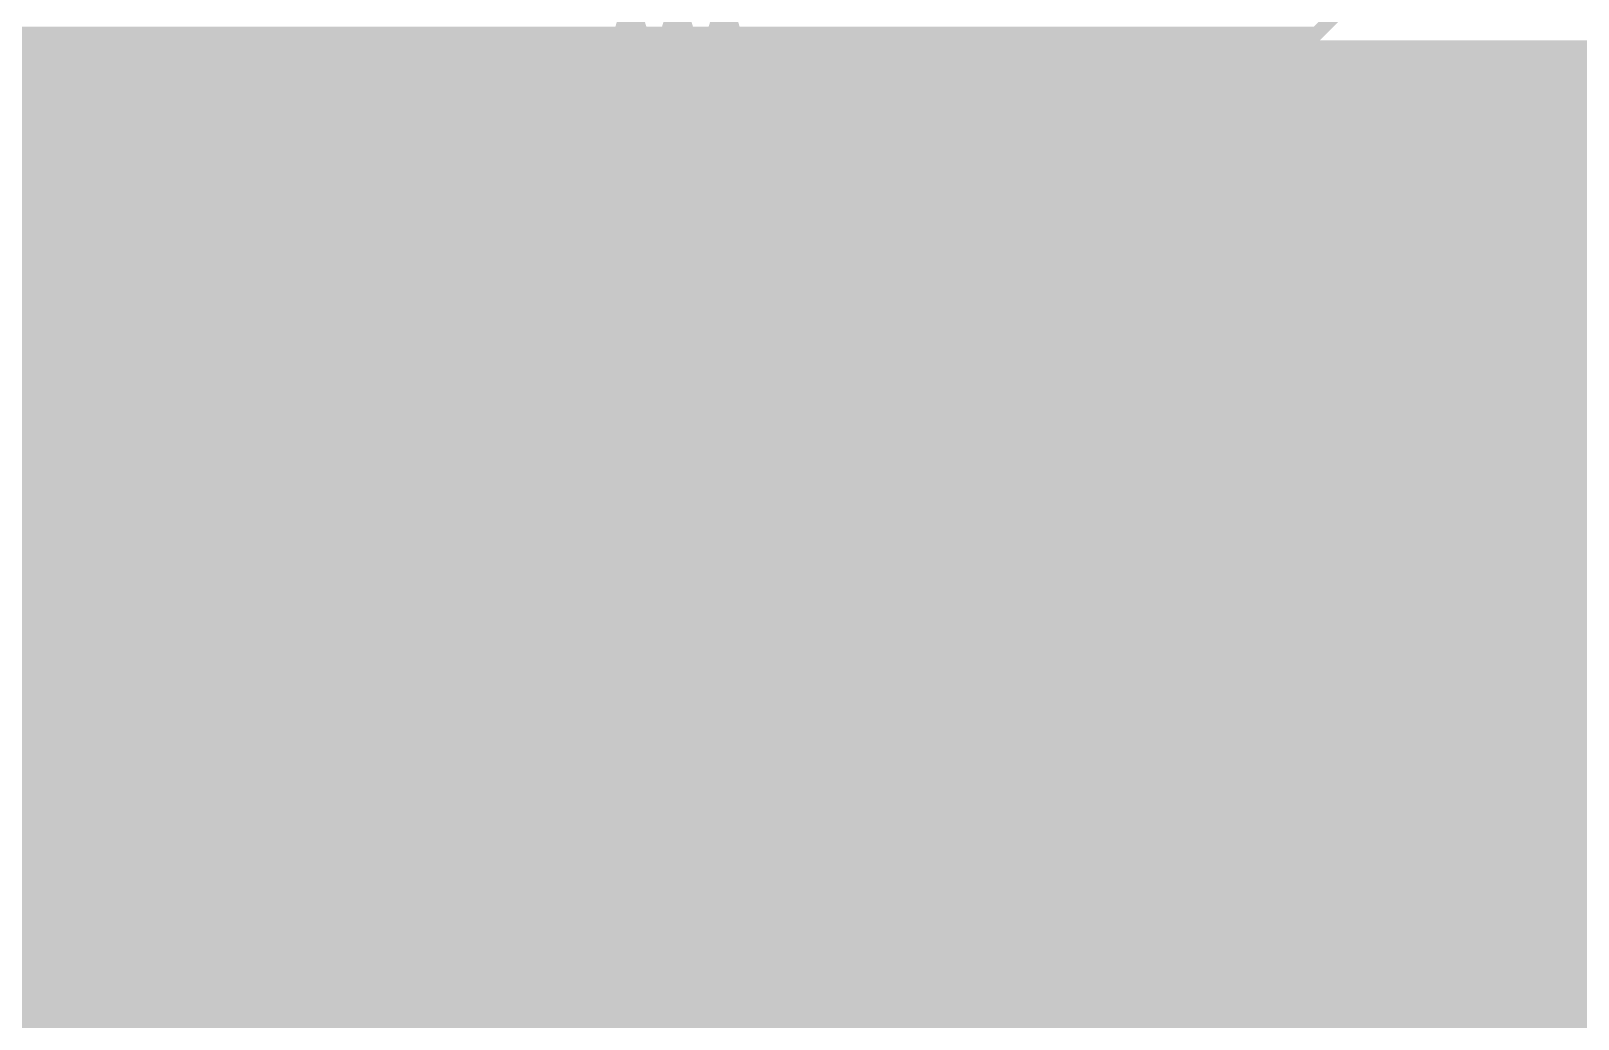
# Model space of a CAD drawing. Extents: x -10 to 131, y -93 to 209.
# Drawn here: x 10.04 to 32.8, y 176.38 to 190.92 of the extents above; entities that cross this region are included whole.
import ezdxf

# ---------------------------------------------------------------- set-up
doc = ezdxf.new("R2010")
doc.units = 0
doc.header["$MEASUREMENT"] = 0
for name, color, linetype in [('22-303-0_BOT', 2, 'CONTINUOUS'), ('22-303-0_DRL', 1, 'CONTINUOUS'), ('22-303-0_GND', 3, 'CONTINUOUS'), ('22-303-0_SST', 8, 'CONTINUOUS'), ('22-303-0_TOP', 15, 'CONTINUOUS')]:
    doc.layers.add(name, color=color, linetype=linetype)

msp = doc.modelspace()

# ---------------------------------------------------------------- linework, layer by layer
at = {"layer": '22-303-0_BOT', "const_width": 0.254}
for points in [[(84.074, 190.6524), (7.36346, 190.6524)], [(10.1092, 190.6524), (10.1092, 189.7761)], [(10.3378, 190.6524), (10.3378, 189.7761)], [(10.5664, 190.6524), (10.5664, 189.7761)], [(10.795, 190.6524), (10.795, 189.7761)], [(11.0236, 190.6524), (11.0236, 189.7761)], [(11.2522, 190.6524), (11.2522, 189.7761)], [(11.4808, 190.6524), (11.4808, 189.7761)], [(11.7094, 190.6524), (11.7094, 189.7761)], [(11.938, 190.6524), (11.938, 189.7761)], [(12.1666, 190.6524), (12.1666, 189.7761)], [(12.3952, 190.6524), (12.3952, 189.7761)], [(12.6238, 190.6524), (12.6238, 189.7761)], [(12.8524, 190.6524), (12.8524, 189.7761)], [(13.081, 190.6524), (13.081, 189.7761)], [(13.3096, 190.6524), (13.3096, 189.7761)], [(13.5382, 190.6524), (13.5382, 189.7761)], [(13.7668, 190.6524), (13.7668, 189.7761)], [(13.9954, 190.6524), (13.9954, 189.7761)], [(14.224, 190.6524), (14.224, 189.7761)], [(14.4526, 190.6524), (14.4526, 189.7761)], [(14.6812, 190.6524), (14.6812, 189.7761)], [(14.9098, 190.6524), (14.9098, 189.7761)], [(15.1384, 190.6524), (15.1384, 189.7761)], [(15.367, 190.6524), (15.367, 189.7761)], [(15.5956, 190.6524), (15.5956, 189.7761)], [(15.8242, 190.6524), (15.8242, 189.7761)], [(16.0528, 190.6524), (16.0528, 189.7761)], [(16.2814, 190.6524), (16.2814, 189.7761)], [(16.51, 190.6524), (16.51, 189.7761)], [(16.7386, 190.6524), (16.7386, 189.7761)], [(16.9672, 190.6524), (16.9672, 189.7761)], [(17.1958, 190.6524), (17.1958, 189.7761)], [(17.4244, 190.6524), (17.4244, 189.7761)], [(17.653, 190.6524), (17.653, 189.7761)], [(17.8816, 190.6524), (17.8816, 189.7761)], [(18.1102, 190.6524), (18.1102, 189.7761)], [(18.3388, 190.6524), (18.3388, 189.7761)], [(18.5674, 190.6524), (18.5674, 189.7761)], [(18.796, 190.6524), (18.796, 189.7761)], [(19.0246, 190.6524), (19.0246, 189.7761)], [(19.2532, 190.6524), (19.2532, 189.7761)], [(19.4818, 190.6524), (19.4818, 189.7761)], [(19.7104, 190.6524), (19.7104, 189.7761)], [(19.939, 190.6524), (19.939, 189.7761)], [(20.1676, 190.6524), (20.1676, 189.7761)], [(20.3962, 190.6524), (20.3962, 189.7761)], [(20.6248, 190.6524), (20.6248, 189.7761)], [(20.8534, 190.6524), (20.8534, 189.7761)], [(21.082, 190.6524), (21.082, 189.7761)], [(21.3106, 190.6524), (21.3106, 189.7761)], [(21.5392, 190.6524), (21.5392, 189.7761)], [(21.7678, 190.6524), (21.7678, 189.7761)], [(21.9964, 190.6524), (21.9964, 189.7761)], [(22.225, 190.6524), (22.225, 189.7761)], [(22.4536, 190.6524), (22.4536, 189.7761)], [(22.6822, 190.6524), (22.6822, 189.7761)], [(22.9108, 190.6524), (22.9108, 189.7761)], [(23.1394, 190.6524), (23.1394, 189.7761)], [(23.368, 190.6524), (23.368, 189.7761)], [(23.5966, 190.6524), (23.5966, 189.7761)], [(23.8252, 190.6524), (23.8252, 189.7761)], [(24.0538, 190.6524), (24.0538, 189.7761)], [(24.2824, 190.6524), (24.2824, 189.7761)], [(24.511, 190.6524), (24.511, 189.7761)], [(24.7396, 190.6524), (24.7396, 189.7761)], [(24.9682, 190.6524), (24.9682, 189.7761)], [(25.1968, 190.6524), (25.1968, 189.7761)], [(25.4254, 190.6524), (25.4254, 189.7761)], [(25.654, 190.6524), (25.654, 189.7761)], [(25.8826, 190.6524), (25.8826, 189.7761)], [(26.1112, 190.6524), (26.1112, 189.7761)], [(26.3398, 190.6524), (26.3398, 189.7761)], [(26.5684, 190.6524), (26.5684, 189.7761)], [(26.797, 190.6524), (26.797, 189.7761)], [(27.0256, 190.6524), (27.0256, 189.7761)], [(27.2542, 190.6524), (27.2542, 189.7761)], [(27.4828, 190.6524), (27.4828, 189.7761)], [(27.7114, 190.6524), (27.7114, 189.7761)], [(27.94, 190.6524), (27.94, 189.7761)], [(28.1686, 190.6524), (28.1686, 189.7761)], [(28.3972, 190.6524), (28.3972, 189.7761)], [(28.6258, 190.6524), (28.6258, 189.7761)], [(28.8544, 190.6524), (28.8544, 189.7761)], [(29.083, 190.6524), (29.083, 189.7761)], [(29.3116, 190.6524), (29.3116, 189.7761)], [(29.5402, 190.6524), (29.5402, 189.7761)], [(29.7688, 190.6524), (29.7688, 189.7761)], [(29.9974, 190.6524), (29.9974, 189.7761)], [(30.226, 190.6524), (30.226, 189.7761)], [(30.4546, 190.6524), (30.4546, 189.7761)], [(30.6832, 190.6524), (30.6832, 189.7761)], [(30.9118, 190.6524), (30.9118, 189.7761)], [(31.1404, 190.6524), (31.1404, 189.7761)], [(31.369, 190.6524), (31.369, 189.7761)], [(31.5976, 190.6524), (31.5976, 189.7761)], [(31.8262, 190.6524), (31.8262, 189.7761)], [(32.0548, 190.6524), (32.0548, 189.7761)], [(32.2834, 190.6524), (32.2834, 189.7761)], [(32.512, 190.6524), (32.512, 189.7761)], [(32.7406, 190.6524), (32.7406, 189.7761)], [(84.2518, 190.4746), (7.18566, 190.4746)], [(112.2934, 190.246), (6.95706, 190.246)], [(112.2934, 190.0174), (6.72846, 190.0174)], [(111.50092, 189.7761), (9.4996, 189.7761), (9.4996, 155.55976), (5.25018, 155.55976), (5.25018, 131.9784)], [(112.2934, 189.7888), (6.49986, 189.7888)]]:
    msp.add_lwpolyline(points, dxfattribs=at)
at = {"layer": '22-303-0_DRL', "const_width": 0.254}
msp.add_lwpolyline([(93.45422, 17.63014), (76.454, 17.63014), (76.454, 58.10758), (9.4996, 58.10758), (9.4996, 122.97664), (13.5001, 122.97664), (13.5001, 131.9784), (5.25018, 131.9784), (5.25018, 155.55976), (9.4996, 155.55976), (9.4996, 189.7761), (111.50092, 189.7761), (111.50092, 159.77616), (106.36504, 159.77616), (106.36504, 90.10904), (82.63636, 90.10904), (82.63636, 115.10772), (72.03948, 115.10772), (72.03948, 80.10906), (111.50092, 80.10906), (111.50092, 58.10758), (93.45422, 58.10758), (93.45422, 17.63014)], dxfattribs=at)
at = {"layer": '22-303-0_GND', "const_width": 1.27}
for points in [[(111.50092, 189.71514), (9.4996, 189.71514)], [(111.50092, 189.08014), (9.4996, 189.08014)], [(111.50092, 188.44514), (9.4996, 188.44514)], [(111.50092, 187.81014), (9.4996, 187.81014)], [(111.50092, 187.17514), (9.4996, 187.17514)], [(111.50092, 186.54014), (9.4996, 186.54014)], [(111.50092, 185.90514), (9.4996, 185.90514)], [(111.50092, 185.27014), (9.4996, 185.27014)], [(111.50092, 184.63514), (9.4996, 184.63514)], [(111.50092, 184.00014), (9.4996, 184.00014)], [(111.50092, 183.36514), (9.4996, 183.36514)], [(111.50092, 182.73014), (9.4996, 182.73014)], [(111.50092, 182.09514), (9.4996, 182.09514)], [(111.50092, 181.46014), (9.4996, 181.46014)], [(111.50092, 180.82514), (9.4996, 180.82514)], [(111.50092, 180.19014), (9.4996, 180.19014)], [(111.50092, 179.55514), (9.4996, 179.55514)], [(111.50092, 178.92014), (9.4996, 178.92014)], [(111.50092, 178.28514), (9.4996, 178.28514)], [(111.50092, 177.65014), (9.4996, 177.65014)], [(111.50092, 177.01514), (9.4996, 177.01514)], [(111.50092, 176.38014), (9.4996, 176.38014)], [(111.50092, 175.74514), (9.4996, 175.74514)]]:
    msp.add_lwpolyline(points, dxfattribs=at)
at = {"layer": '22-303-0_SST', "const_width": 0.1524}
for points in [[(19.03476, 190.34506), (18.99158, 190.20282), (18.73758, 190.20282), (18.6944, 190.34506), (18.6944, 190.90894), (18.73758, 191.05118), (18.99158, 191.05118), (19.03476, 190.90894)], [(19.67738, 190.627), (19.72056, 190.7667), (19.72056, 190.90894), (19.67738, 191.05118), (19.42338, 191.05118), (19.3802, 190.90894), (19.3802, 190.7667), (19.42338, 190.627), (19.67738, 190.627), (19.72056, 190.48476), (19.72056, 190.34506), (19.67738, 190.20282), (19.42338, 190.20282), (19.3802, 190.34506), (19.3802, 190.48476), (19.42338, 190.627)], [(20.36318, 190.627), (20.10918, 190.627), (20.066, 190.7667), (20.066, 190.90894), (20.10918, 191.05118), (20.36318, 191.05118), (20.40636, 190.90894), (20.40636, 190.7667), (20.23618, 190.20282)]]:
    msp.add_lwpolyline(points, dxfattribs=at)
at = {"layer": '22-303-0_TOP', "const_width": 0.2032}
msp.add_lwpolyline([(30.353, 194.31), (30.353, 192.278), (28.956, 190.881), (6.858, 190.881), (-5.969, 178.054), (-5.969, 89.916), (-5.588, 89.535)], dxfattribs=at)

doc.saveas('drawing.dxf')
